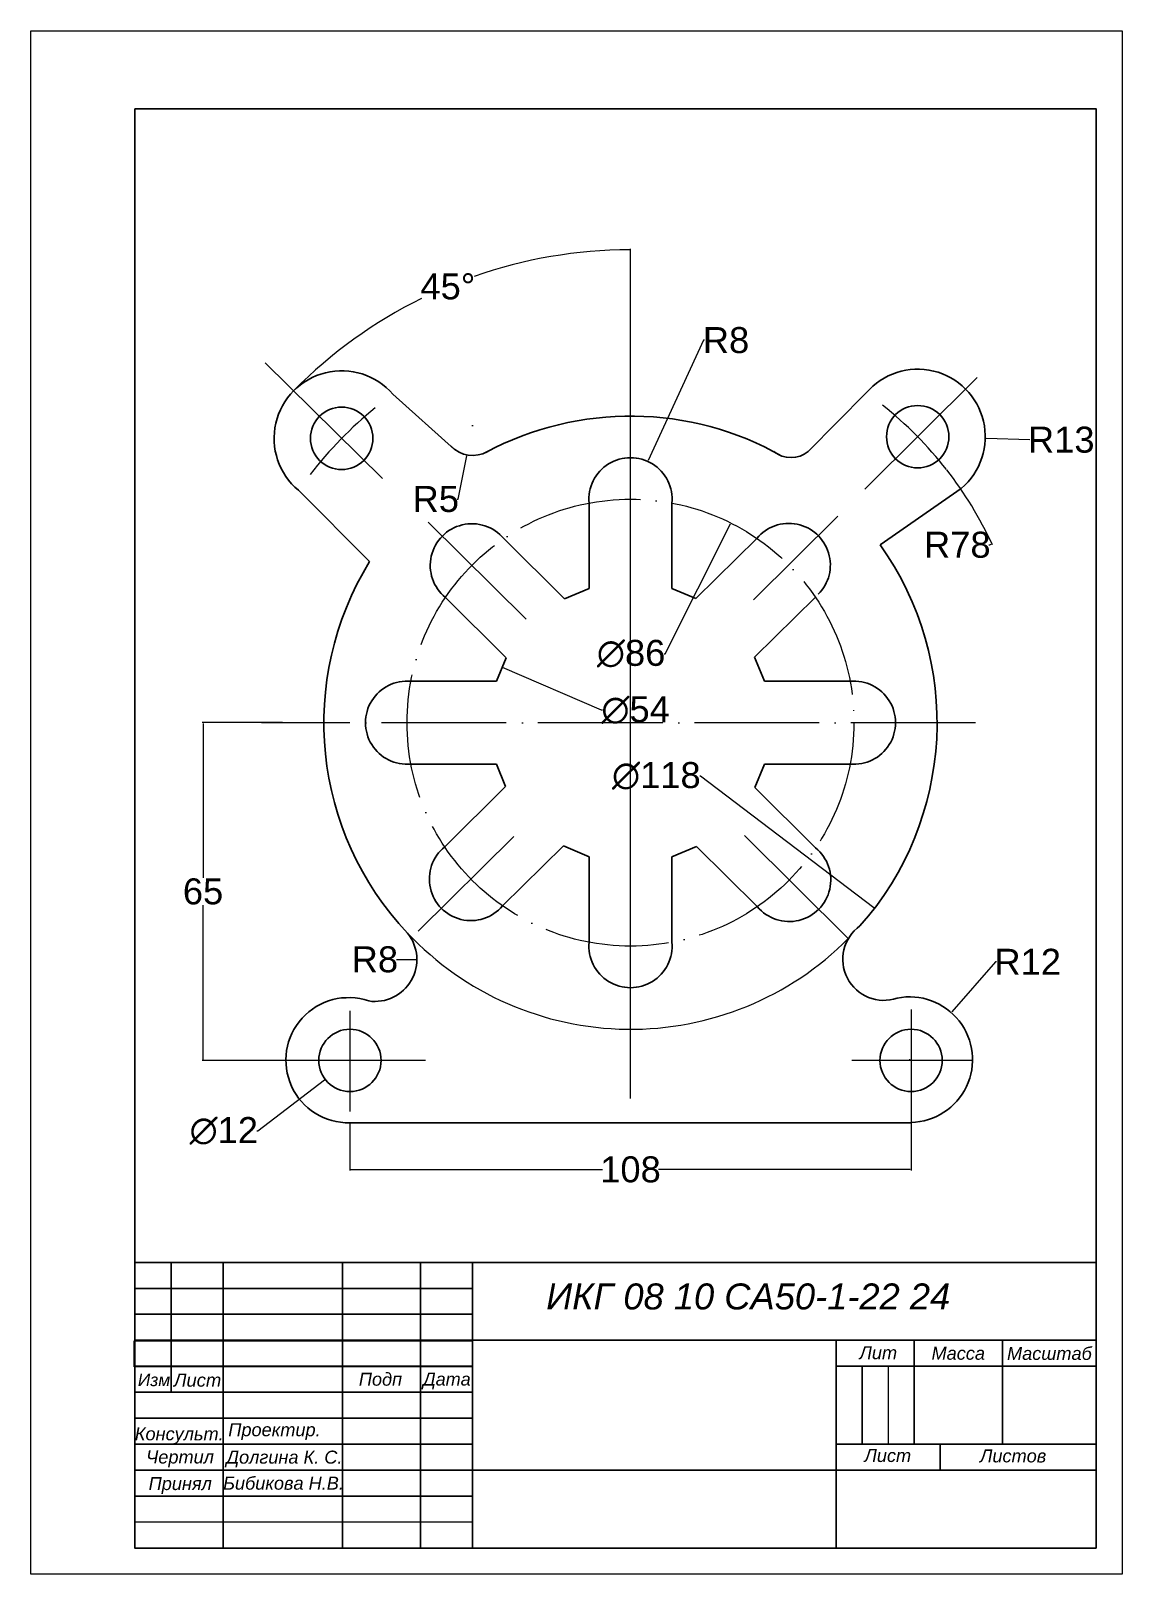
# Model space of a CAD drawing. Header units: inches. Extents: x 110 to 320, y 70 to 367.
import ezdxf

# ---------------------------------------------------------------- set-up
doc = ezdxf.new("R2010")
doc.units = ezdxf.units.IN
doc.header["$MEASUREMENT"] = 0
doc.linetypes.add('ACAD_ISO04W100', pattern=[30, 24, -3, 0, -3])
doc.styles.get("Standard").update_dxf_attribs({"font": 'arial.ttf'})
doc.dimstyles.get("Standard").update_dxf_attribs({"dimtxt": 0.18, "dimasz": 0.18, "dimexe": 0.18, "dimexo": 0.0625, "dimgap": 0.09, "dimtad": 0, "dimtih": 1, "dimtoh": 1, "dimdec": 4, "dimzin": 0, "dimdsep": 46, "dimtxsty": 'Standard', "dimcen": 0.09, "dimadec": 0, "dimazin": 0, "dimtfac": 1, "dimtdec": 4, "dimtofl": 0, "dimtmove": 0, "dimatfit": 3, "dimfxl": 1, "dimtolj": 1, "dimtzin": 0, "dimarcsym": 0})

# ---------------------------------------------------------------- blocks, each defined once
blk = doc.blocks.new('*D3')
at = {"color": 0, "lineweight": -2, "transparency": 16777216}
for p, q in [((158.13, 233.69), (142.68, 233.69)), ((142.86, 233.51), (142.86, 203.83)), ((142.86, 168.87), (142.86, 198.54)), ((158.13, 168.69), (142.68, 168.69))]:
    blk.add_line(p, q, dxfattribs=at)
at = {"color": 0, "transparency": 16777216}
for points in [[(142.83, 233.51), (142.89, 233.51), (142.86, 233.69)], [(142.83, 168.87), (142.89, 168.87), (142.86, 168.69)]]:
    blk.add_solid(points, dxfattribs=at)
at = {"layer": 'Defpoints', "color": 0, "transparency": 16777216}
for p in [(142.86, 233.69), (158.19, 233.69), (158.19, 168.69)]:
    blk.add_point(p, dxfattribs=at)
at = {"color": 0, "transparency": 16777216, "insert": (142.86, 201.19), "char_height": 0.18, "attachment_point": 5}
blk.add_mtext('\\A1;{\\H27.77778x;65}', dxfattribs=at)
blk = doc.blocks.new('*D4')
at = {"color": 0, "lineweight": -2, "transparency": 16777216}
for p, q in [((171.12, 156.62), (171.12, 147.51)), ((279.12, 156.62), (279.12, 147.51)), ((171.3, 147.69), (219.74, 147.69)), ((278.94, 147.69), (230.5, 147.69))]:
    blk.add_line(p, q, dxfattribs=at)
at = {"color": 0, "transparency": 16777216}
for points in [[(171.3, 147.72), (171.3, 147.66), (171.12, 147.69)], [(278.94, 147.72), (278.94, 147.66), (279.12, 147.69)]]:
    blk.add_solid(points, dxfattribs=at)
at = {"layer": 'Defpoints', "color": 0, "transparency": 16777216}
for p in [(171.12, 156.69), (279.12, 156.69), (279.12, 147.69)]:
    blk.add_point(p, dxfattribs=at)
at = {"color": 0, "transparency": 16777216, "insert": (225.12, 147.69), "char_height": 0.18, "attachment_point": 5}
blk.add_mtext('\\A1;{\\H27.77778x;108}', dxfattribs=at)
blk = doc.blocks.new('*D5')
at = {"color": 0, "lineweight": -2, "transparency": 16777216}
for p, q in [((171.03, 168.69), (171.21, 168.69)), ((171.12, 168.6), (171.12, 168.78)), ((153.39, 155.12), (166.21, 164.93)), ((153.21, 155.12), (153.39, 155.12))]:
    blk.add_line(p, q, dxfattribs=at)
at = {"color": 0, "transparency": 16777216}
blk.add_solid([(166.19, 164.95), (166.23, 164.91), (166.35, 165.04)], dxfattribs=at)
at = {"layer": 'Defpoints', "color": 0, "transparency": 16777216}
for p in [(175.88, 172.33), (166.35, 165.04)]:
    blk.add_point(p, dxfattribs=at)
at = {"color": 0, "transparency": 16777216, "insert": (146.85, 155.12), "char_height": 0.18, "attachment_point": 5}
blk.add_mtext('\\A1;{\\H27.77778x;∅12}', dxfattribs=at)
blk = doc.blocks.new('*D6')
at = {"color": 0, "lineweight": -2, "transparency": 16777216}
for p, q in [((295.34, 187.67), (286.93, 178.06)), ((295.52, 187.67), (295.34, 187.67)), ((278.77, 168.84), (278.95, 168.84)), ((278.86, 168.75), (278.86, 168.93))]:
    blk.add_line(p, q, dxfattribs=at)
at = {"color": 0, "transparency": 16777216}
blk.add_solid([(286.91, 178.08), (286.95, 178.04), (286.81, 177.93)], dxfattribs=at)
at = {"layer": 'Defpoints', "color": 0, "transparency": 16777216}
for p in [(286.81, 177.93), (278.86, 168.84)]:
    blk.add_point(p, dxfattribs=at)
at = {"color": 0, "transparency": 16777216, "insert": (301.56, 187.67), "char_height": 0.18, "attachment_point": 5}
blk.add_mtext('\\A1;{\\H27.77778x;R12}', dxfattribs=at)
blk = doc.blocks.new('*D7')
at = {"color": 0, "lineweight": -2, "transparency": 16777216}
blk.add_line((180.06, 188.11), (183.83, 188.11), dxfattribs=at)
at = {"color": 0, "transparency": 16777216}
blk.add_solid([(183.83, 188.14), (183.83, 188.08), (184.01, 188.11)], dxfattribs=at)
at = {"layer": 'Defpoints', "color": 0, "transparency": 16777216}
for p in [(175.93, 188.11), (184.01, 188.11)]:
    blk.add_point(p, dxfattribs=at)
at = {"color": 0, "transparency": 16777216, "insert": (175.93, 188.11), "char_height": 0.18, "attachment_point": 5}
blk.add_mtext('\\A1;{\\H27.77778x;R8}', dxfattribs=at)
blk = doc.blocks.new('*D8')
at = {"color": 0, "lineweight": -2, "transparency": 16777216}
for p, q in [((219.54, 236.1), (200.5, 244.32)), ((219.72, 236.1), (219.54, 236.1))]:
    blk.add_line(p, q, dxfattribs=at)
at = {"color": 0, "transparency": 16777216}
blk.add_solid([(200.51, 244.34), (200.48, 244.29), (200.33, 244.39)], dxfattribs=at)
at = {"layer": 'Defpoints', "color": 0, "transparency": 16777216}
for p in [(200.33, 244.39), (249.91, 222.98)]:
    blk.add_point(p, dxfattribs=at)
at = {"color": 0, "transparency": 16777216, "insert": (226.1, 236.1), "char_height": 0.18, "attachment_point": 5}
blk.add_mtext('\\A1;{\\H27.77778x;∅54}', dxfattribs=at)
blk = doc.blocks.new('*D9')
at = {"color": 0, "lineweight": -2, "transparency": 16777216}
for p, q in [((231.8, 246.96), (244.37, 271.93)), ((231.62, 246.96), (231.8, 246.96))]:
    blk.add_line(p, q, dxfattribs=at)
at = {"color": 0, "transparency": 16777216}
blk.add_solid([(244.34, 271.95), (244.4, 271.92), (244.45, 272.09)], dxfattribs=at)
at = {"layer": 'Defpoints', "color": 0, "transparency": 16777216}
for p in [(244.45, 272.09), (205.79, 195.28)]:
    blk.add_point(p, dxfattribs=at)
at = {"color": 0, "transparency": 16777216, "insert": (225.23, 246.96), "char_height": 0.18, "attachment_point": 5}
blk.add_mtext('\\A1;{\\H27.77778x;∅86}', dxfattribs=at)
blk = doc.blocks.new('*D10')
at = {"color": 0, "lineweight": -2, "transparency": 16777216}
for p, q in [((294.08, 267.9), (294.26, 267.9)), ((294.26, 267.9), (294.52, 268.02))]:
    blk.add_line(p, q, dxfattribs=at)
blk.add_arc((227.77, 236.95), 73.81, 24.8186, 37.948, dxfattribs=at)
at = {"color": 0, "transparency": 16777216}
blk.add_solid([(294.5, 268.04), (294.53, 267.99), (294.68, 268.09)], dxfattribs=at)
at = {"layer": 'Defpoints', "color": 0, "transparency": 16777216}
for p in [(294.68, 268.09), (227.77, 236.95)]:
    blk.add_point(p, dxfattribs=at)
at = {"color": 0, "transparency": 16777216, "insert": (288.01, 267.9), "char_height": 0.18, "attachment_point": 5}
blk.add_mtext('\\A1;{\\H27.77778x;R78}', dxfattribs=at)
blk = doc.blocks.new('*D11')
at = {"color": 0, "lineweight": -2, "transparency": 16777216}
for p, q in [((280.3, 288.72), (280.48, 288.72)), ((280.39, 288.63), (280.39, 288.81)), ((301.95, 288.12), (293.56, 288.35))]:
    blk.add_line(p, q, dxfattribs=at)
at = {"color": 0, "transparency": 16777216}
blk.add_solid([(293.56, 288.38), (293.56, 288.32), (293.38, 288.36)], dxfattribs=at)
at = {"layer": 'Defpoints', "color": 0, "transparency": 16777216}
for p in [(280.39, 288.72), (293.38, 288.36)]:
    blk.add_point(p, dxfattribs=at)
at = {"color": 0, "transparency": 16777216, "insert": (308.01, 288.12), "char_height": 0.18, "attachment_point": 5}
blk.add_mtext('\\A1;{\\H27.77778x;R13}', dxfattribs=at)
blk = doc.blocks.new('*D12')
at = {"color": 0, "lineweight": -2, "transparency": 16777216}
for p, q in [((238.43, 223.44), (238.61, 223.44)), ((238.61, 223.44), (271.96, 198.1))]:
    blk.add_line(p, q, dxfattribs=at)
at = {"color": 0, "transparency": 16777216}
blk.add_solid([(271.97, 198.13), (271.94, 198.08), (272.1, 198)], dxfattribs=at)
at = {"layer": 'Defpoints', "color": 0, "transparency": 16777216}
for p in [(178.14, 269.38), (272.1, 198)]:
    blk.add_point(p, dxfattribs=at)
at = {"color": 0, "transparency": 16777216, "insert": (230.09, 223.44), "char_height": 0.18, "attachment_point": 5}
blk.add_mtext('\\A1;{\\H27.77778x;∅118}', dxfattribs=at)
blk = doc.blocks.new('*D13')
at = {"color": 0, "lineweight": -2, "transparency": 16777216}
blk.add_line((225.12, 289.7), (225.12, 324.87), dxfattribs=at)
for start, end in [(90.1133, 109.2854), (116.2479, 135.3312)]:
    blk.add_arc((225.12, 233.69), 91, start, end, dxfattribs=at)
at = {"color": 0, "transparency": 16777216}
for points in [[(224.94, 324.72), (224.94, 324.66), (225.12, 324.69)], [(160.42, 297.64), (160.38, 297.68), (160.27, 297.53)]]:
    blk.add_solid(points, dxfattribs=at)
at = {"layer": 'Defpoints', "color": 0, "transparency": 16777216}
for p in [(201.34, 321.52), (154.79, 302.93), (225.12, 289.64), (177.42, 280.65), (225.12, 161.38)]:
    blk.add_point(p, dxfattribs=at)
at = {"color": 0, "transparency": 16777216, "insert": (189.97, 317.62), "char_height": 0.18, "attachment_point": 5}
blk.add_mtext('\\A1;{\\H27.77778x;45°}', dxfattribs=at)
blk = doc.blocks.new('*D15')
at = {"color": 0, "lineweight": -2, "transparency": 16777216}
for p, q in [((239.19, 307.28), (228.54, 284.12)), ((239.37, 307.28), (239.19, 307.28)), ((225.03, 276.69), (225.21, 276.69)), ((225.12, 276.6), (225.12, 276.78))]:
    blk.add_line(p, q, dxfattribs=at)
at = {"color": 0, "transparency": 16777216}
blk.add_solid([(228.51, 284.13), (228.56, 284.1), (228.46, 283.95)], dxfattribs=at)
at = {"layer": 'Defpoints', "color": 0, "transparency": 16777216}
for p in [(228.46, 283.95), (225.12, 276.69)]:
    blk.add_point(p, dxfattribs=at)
at = {"color": 0, "transparency": 16777216, "insert": (243.5, 307.28), "char_height": 0.18, "attachment_point": 5}
blk.add_mtext('\\A1;{\\H27.77778x;R8}', dxfattribs=at)
blk = doc.blocks.new('*D16')
at = {"color": 0, "lineweight": -2, "transparency": 16777216}
for p, q in [((194.65, 290.86), (194.83, 290.86)), ((194.74, 290.77), (194.74, 290.95)), ((191.97, 276.7), (193.6, 285.04)), ((191.79, 276.7), (191.97, 276.7))]:
    blk.add_line(p, q, dxfattribs=at)
at = {"color": 0, "transparency": 16777216}
blk.add_solid([(193.57, 285.05), (193.63, 285.04), (193.63, 285.22)], dxfattribs=at)
at = {"layer": 'Defpoints', "color": 0, "transparency": 16777216}
for p in [(194.74, 290.86), (193.63, 285.22)]:
    blk.add_point(p, dxfattribs=at)
at = {"color": 0, "transparency": 16777216, "insert": (187.65, 276.7), "char_height": 0.18, "attachment_point": 5}
blk.add_mtext('\\A1;{\\H27.77778x;R5}', dxfattribs=at)

msp = doc.modelspace()

# ---------------------------------------------------------------- linework, layer by layer
for p, q in [((177.42382, 280.6458), (154.79197, 302.92914)), ((270.21994, 278.59885), (291.82692, 300.11557)), ((225.11838, 161.38493), (225.11838, 289.64188)), ((248.81125, 257.29521), (265.02848, 273.45538)), ((186.21192, 272.27007), (205.03306, 253.61621)), ((202.64928, 211.77183), (184.24357, 193.54806)), ((247.05718, 211.9656), (267.08626, 192.09179)), ((185.6575, 168.6857), (158.19076, 168.6857)), ((290.90617, 168.6857), (267.69312, 168.6857))]:
    msp.add_line(p, q)
at = {"lineweight": 30}
for p, q in [((270.47917, 297.1396), (259.32086, 285.86751)), ((179.39878, 296.88157), (191.25176, 286.28818)), ((161.22065, 278.41914), (174.91929, 264.68653)), ((288.76162, 278.78047), (273.15526, 267.94147)), ((217.15307, 275.94151), (217.15307, 259.48403)), ((233.08369, 275.94151), (233.08369, 259.48403)), ((200.74122, 269.10821), (212.42717, 257.51705)), ((249.42797, 269.15461), (237.70636, 257.57174)), ((212.42717, 257.51705), (217.15307, 259.48403)), ((233.08369, 259.48403), (237.70636, 257.57174)), ((189.49852, 257.77357), (201.18768, 246.18857)), ((260.69054, 257.84395), (248.99367, 246.29404)), ((199.32005, 241.65101), (201.18768, 246.18857)), ((248.99367, 246.29404), (250.91671, 241.65101)), ((182.86257, 241.65101), (199.32005, 241.65101)), ((267.37419, 241.65101), (250.91671, 241.65101)), ((199.32005, 225.72039), (182.86257, 225.72039)), ((201.08415, 221.38301), (199.32005, 225.72039)), ((250.91671, 225.72039), (249.05229, 221.18898)), ((250.91671, 225.72039), (267.37419, 225.72039)), ((189.36254, 209.80014), (201.08415, 221.38301)), ((260.73824, 209.59782), (249.05229, 221.18898)), ((200.51234, 198.4218), (212.20921, 209.97171)), ((217.15307, 207.88737), (212.20921, 209.97171)), ((237.83495, 209.86787), (233.08369, 207.88737)), ((249.52411, 198.28287), (237.83495, 209.86787)), ((217.15307, 191.42988), (217.15307, 207.88737)), ((233.08369, 191.42988), (233.08369, 207.88737)), ((171.11838, 156.6857), (279.11838, 156.6857)), ((264.72623, 89.82431), (264.72623, 74.82431))]:
    msp.add_line(p, q, dxfattribs=at)
at = {"linetype": 'ACAD_ISO04W100'}
for p, q in [((291.51045, 233.6857), (154.11047, 233.6857)), ((171.11838, 178.26021), (171.11838, 158.83004)), ((279.11838, 178.50309), (279.11838, 156.76559))]:
    msp.add_line(p, q, dxfattribs=at)
for points in [[(109.72623, 366.82431), (319.72623, 366.82431), (319.72623, 69.82431), (109.72623, 69.82431)], [(129.72623, 74.82431), (146.72623, 74.82431), (146.72623, 129.82431), (129.72623, 129.82431)], [(129.72623, 129.82431), (194.72623, 129.82431), (194.72623, 124.82431), (129.72623, 124.82431)], [(264.72623, 129.82431), (264.72623, 129.82431), (264.72623, 129.82431), (264.72623, 129.82431)], [(129.72623, 124.82431), (194.72623, 124.82431), (194.72623, 119.82431), (129.72623, 119.82431)], [(129.72623, 119.82431), (194.72623, 119.82431), (194.72623, 114.82431), (129.72623, 114.82431)], [(129.62082, 114.71899), (194.62082, 114.71899), (194.62082, 109.71899), (129.62082, 109.71899)], [(264.72623, 114.82431), (279.72623, 114.82431), (279.72623, 94.82431), (264.72623, 94.82431)], [(264.72623, 109.82431), (269.72623, 109.82431), (269.72623, 94.82431), (264.72623, 94.82431)], [(269.72623, 109.82431), (274.72623, 109.82431), (274.72623, 94.82431), (269.72623, 94.82431)], [(129.72623, 104.82431), (194.72623, 104.82431), (194.72623, 99.82431), (129.72623, 99.82431)], [(129.72623, 99.82431), (194.72623, 99.82431), (194.72623, 94.82431), (129.72623, 94.82431)], [(129.72623, 94.82431), (194.72623, 94.82431), (194.72623, 89.82431), (129.72623, 89.82431)], [(129.72623, 89.82431), (194.72623, 89.82431), (194.72623, 84.82431), (129.72623, 84.82431)], [(129.72623, 84.82431), (194.72623, 84.82431), (194.72623, 79.82431), (129.72623, 79.82431)]]:
    msp.add_lwpolyline(points, close=True)
at = {"lineweight": 30}
for points in [[(129.72623, 351.82431), (314.72623, 351.82431), (314.72623, 74.82431), (129.72623, 74.82431)], [(129.72623, 129.82431), (314.72623, 129.82431), (314.72623, 74.82431), (129.72623, 74.82431)], [(129.72623, 129.82431), (136.72623, 129.82431), (136.72623, 104.82431), (129.72623, 104.82431)], [(146.72623, 129.82431), (169.72623, 129.82431), (169.72623, 74.82431), (146.72623, 74.82431)], [(184.72623, 129.82431), (184.72623, 74.82431), (169.72623, 74.82431), (169.72623, 129.82431)], [(184.72623, 129.82431), (194.72623, 129.82431), (194.72623, 74.82431), (184.72623, 74.82431)], [(194.72623, 114.82431), (264.72623, 114.82431), (264.72623, 89.82431), (194.72623, 89.82431)], [(264.72623, 89.82431), (314.72623, 89.82431), (314.72623, 114.82431), (264.72623, 114.82431)], [(264.72623, 114.82431), (314.72623, 114.82431), (314.72623, 109.82431), (264.72623, 109.82431)], [(279.72623, 114.82431), (296.72623, 114.82431), (296.72623, 94.82431), (279.72623, 94.82431)], [(296.72623, 114.82431), (314.72623, 114.82431), (314.72623, 94.82431), (296.72623, 94.82431)], [(129.72623, 109.82431), (194.72623, 109.82431), (194.72623, 104.82431), (129.72623, 104.82431)], [(264.72623, 94.82431), (284.72623, 94.82431), (284.72623, 89.82431), (264.72623, 89.82431)]]:
    msp.add_lwpolyline(points, close=True, dxfattribs=at)
for centre in [(169.53776, 288.41042), (280.38803, 288.72446), (171.11838, 168.6857), (279.11838, 168.6857)]:
    msp.add_circle(centre, 6, dxfattribs=at)
at = {"linetype": 'ACAD_ISO04W100'}
msp.add_circle((225.11838, 233.6857), 43, dxfattribs=at)
at = {"lineweight": 30}
for centre, radius, start, end in [((169.53776, 288.41042), 13, 40.6643763, 230.22476), ((280.38803, 288.72446), 13, 310.0998831, 139.6602668), ((225.11838, 233.6857), 59, 60.3977241, 118.1500771), ((194.73606, 290.85937), 5.7477, 223.7393936, 299.6671597), ((255.99183, 290.01031), 5.31463, 231.5263342, 308.7843428), ((225.11838, 276.6857), 8, 354.6624432, 185.3375568), ((194.59998, 263.95657), 8.01588, 39.9919276, 230.474684), ((255.57751, 264.03766), 8, 315.1009749, 140.236582), ((225.11838, 233.6857), 59, 318.4621763, 35.4932001), ((225.11838, 233.6857), 59, 148.3022738, 223.3674973), ((182.11838, 233.6857), 8, 84.6624432, 275.3375568), ((268.11838, 233.6857), 8, 264.6624432, 95.3375568), ((194.40591, 203.59011), 8, 129.0812089, 319.7563226), ((255.65974, 203.41649), 8, 219.9188652, 50.5939789), ((175.9297, 188.11465), 8.07697, 261.5452577, 38.7649177), ((273.86676, 188.13559), 7.8948, 125.5113929, 289.0977357), ((225.11838, 190.6857), 8, 174.6624432, 5.3375568), ((170.84814, 168.72748), 12.04481, 71.1377628, 271.2855886), ((278.85627, 168.84012), 12.07737, 271.2435636, 101.493448)]:
    msp.add_arc(centre, radius, start, end, dxfattribs=at)
for centre, radius, start, end in [((225.11838, 233.6857), 78, 129.0209917, 142.2268315), ((227.76577, 236.94892), 73.80618, 37.9965525, 51.5804368), ((225.11838, 233.6857), 59, 223.3674973, 315.2564718)]:
    msp.add_arc(centre, radius, start, end)

# ---------------------------------------------------------------- texts
at = {"attachment_point": 1}
for s, width, gutter_width, insert, char_height in [('{\\fArial|b0|i1|c204|p34;ИКГ 08 10 СА50-1-22 24 }', 114.8871635, 1, (208.89534, 125.7644), 5), ('{\\fArial|b0|i1|c204|p34;Проектир.}', 15.3476695, 12.5, (147.71942, 98.86302), 2.5)]:
    msp.add_mtext_dynamic_manual_height_columns(s, width=width, gutter_width=gutter_width, heights=[0], dxfattribs=dict(at, insert=insert, char_height=char_height))
at = {"ltscale": 14, "attachment_point": 1}
for s, width, gutter_width, insert, char_height in [('{\\fArial|b0|i1|c204|p34;Лит}', 13.195393, 0.60386, (269.17657, 113.6867), 2.5), ('{\\fArial|b0|i1|c204|p34;Масса}', 13.195393, 0.60386, (283.04777, 113.5809), 2.5), ('{\\fArial|b0|i1|c204|p34;Масштаб}', 13.195393, 0.60386, (297.57602, 113.54699), 2.5), ('{\\fArial|b0|i1|c204|p34;Изм}', 12.6320248, 0.57808, (130.30699, 108.39816), 2.3932642), ('{\\fArial|b0|i1|c204|p34;Лист}', 13.3760032, 0.61212, (137.24757, 108.42886), 2.5342184), ('{\\fArial|b0|i1|c204|p34;Подп}', 13.195393, 0.60386, (172.84056, 108.59349), 2.5), ('{\\fArial|b0|i1|c204|p34;Дата}', 13.0831402, 0.59872, (185.18869, 108.59244), 2.4787326), ('{\\fArial|b0|i1|c204|p34;Лист}', 13.195393, 0.60386, (270.12956, 93.90169), 2.5), ('{\\fArial|b0|i1|c204|p34;Листов}', 13.195393, 0.60386, (292.36722, 93.8298), 2.5)]:
    msp.add_mtext_dynamic_manual_height_columns(s, width=width, gutter_width=gutter_width, heights=[0], dxfattribs=dict(at, insert=insert, char_height=char_height))
at = {"char_height": 2.5, "attachment_point": 1}
for s, insert, width in [('{\\fArial|b0|i1|c204|p34;Консульт.}', (129.72623, 98.07806), 16.0096351), ('{\\fArial|b0|i1|c204|p34;Чертил}', (131.89986, 93.62168), 11.9915587), ('{\\fArial|b0|i1|c204|p34;Долгина К. С.}', (147.33108, 93.58887), 23.5873977), ('{\\fArial|b0|i1|c204|p34;Принял}', (132.38287, 88.50102), 12.3443042), ('{\\fArial|b0|i1|c204|p34;Бибикова Н.В.}', (146.72623, 88.57763), 47.5364939)]:
    msp.add_mtext(s, dxfattribs=dict(at, insert=insert, width=width))

# ---------------------------------------------------------------- dimensions: what is measured, and where the dimension line sits
dim = msp.add_angular_dim_2l(base=(201.33858, 321.52374), line1=((177.42382, 280.6458), (154.79197, 302.92914)), line2=((225.11838, 161.38493), (225.11838, 289.64188)), text='{\\H27.77778x;<>}', dimstyle='Standard')
dim.commit()
dim.dimension.update_dxf_attribs({"geometry": '*D13', "text_midpoint": (189.96828, 317.623)})
for center, mpoint, text, picture, middle in [((225.11838, 276.6857), (228.46183, 283.95353), '{\\H27.77778x;R8}', '*D15', (243.50097, 307.28365)), ((194.73606, 290.85937), (193.6324, 285.21862), '{\\H27.77778x;R5}', '*D16', (187.64556, 276.70026)), ((280.38803, 288.72446), (293.38284, 288.35718), '{\\H27.77778x;R13}', '*D11', (301.94708, 288.11512)), ((227.76577, 236.94892), (294.67958, 268.09206), '{\\H27.77778x;R78}', '*D10', (288.00878, 267.89568)), ((175.9297, 188.11465), (184.00667, 188.11465), '{\\H27.77778x;R8}', '*D7', (175.9297, 188.11465)), ((278.85627, 168.84012), (286.81005, 177.92859), '{\\H27.77778x;R12}', '*D6', (301.55709, 187.67421))]:
    dim = msp.add_radius_dim(center=center, mpoint=mpoint, text=text, dimstyle='Standard')
    dim.commit()
    dim.dimension.update_dxf_attribs({"geometry": picture, "text_midpoint": middle, "dimtype": 164})
for p1, p2, text, picture, middle in [((205.78546, 195.27687), (244.4513, 272.09453), '{\\H27.77778x;∅86}', '*D9', (225.22839, 246.95584)), ((178.13763, 269.37616), (272.09913, 197.99523), '{\\H27.77778x;∅118}', '*D12', (230.09297, 223.43513)), ((249.90656, 222.98307), (200.3302, 244.38833), '{\\H27.77778x;∅54}', '*D8', (226.09913, 236.09502)), ((175.88263, 172.33288), (166.35413, 165.03851), '{\\H27.77778x;∅12}', '*D5', (146.8483, 155.11702))]:
    dim = msp.add_diameter_dim_2p(p1=p1, p2=p2, text=text, dimstyle='Standard')
    dim.commit()
    dim.dimension.update_dxf_attribs({"geometry": picture, "text_midpoint": middle, "dimtype": 163})
dim = msp.add_linear_dim(base=(142.85691, 233.6857), p1=(158.19076, 168.6857), p2=(158.19076, 233.6857), angle=90, text='{\\H27.77778x;65}', dimstyle='Standard')
dim.commit()
dim.dimension.update_dxf_attribs({"geometry": '*D3', "text_midpoint": (142.85691, 201.1857)})
dim = msp.add_linear_dim(base=(279.11838, 147.6933), p1=(171.11838, 156.6857), p2=(279.11838, 156.6857), text='{\\H27.77778x;108}', dimstyle='Standard')
dim.commit()
dim.dimension.update_dxf_attribs({"geometry": '*D4', "text_midpoint": (225.11838, 147.6933), "dimtype": 160})

doc.saveas('drawing.dxf')
